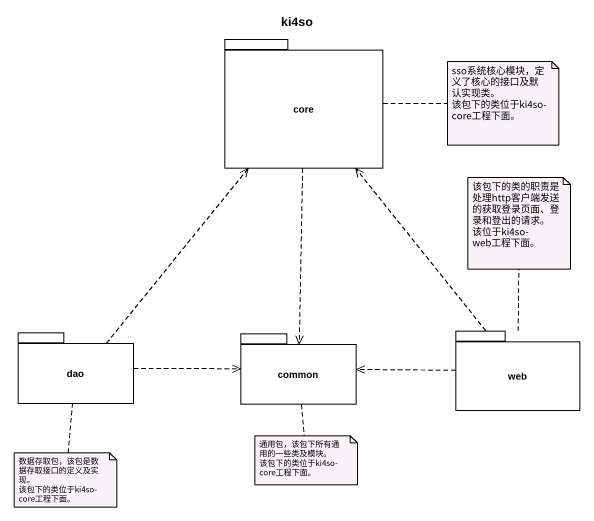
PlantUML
@startuml
title ki4so
package core {
}
package dao {
}
package common {
}
package web {
}
core ..> common
dao .up.> core
dao .right.> common
web .up.> core
web .left.> common
note right of core
  sso系统核心模块，定义了核心的接口及默认实现类。
  该包下的类位于ki4so-core工程下面。
end note
note top of web
  该包下的类的职责是处理http客户端发送的获取登录页面、登录和登出的请求。
  该位于ki4so-web工程下面。
end note
note bottom of dao
  数据存取包，该包是数据存取接口的定义及实现。
  该包下的类位于ki4so-core工程下面。
end note
note bottom of common
  通用包，该包下所有通用的一些类及模块。
  该包下的类位于ki4so-core工程下面。
end note
@enduml
